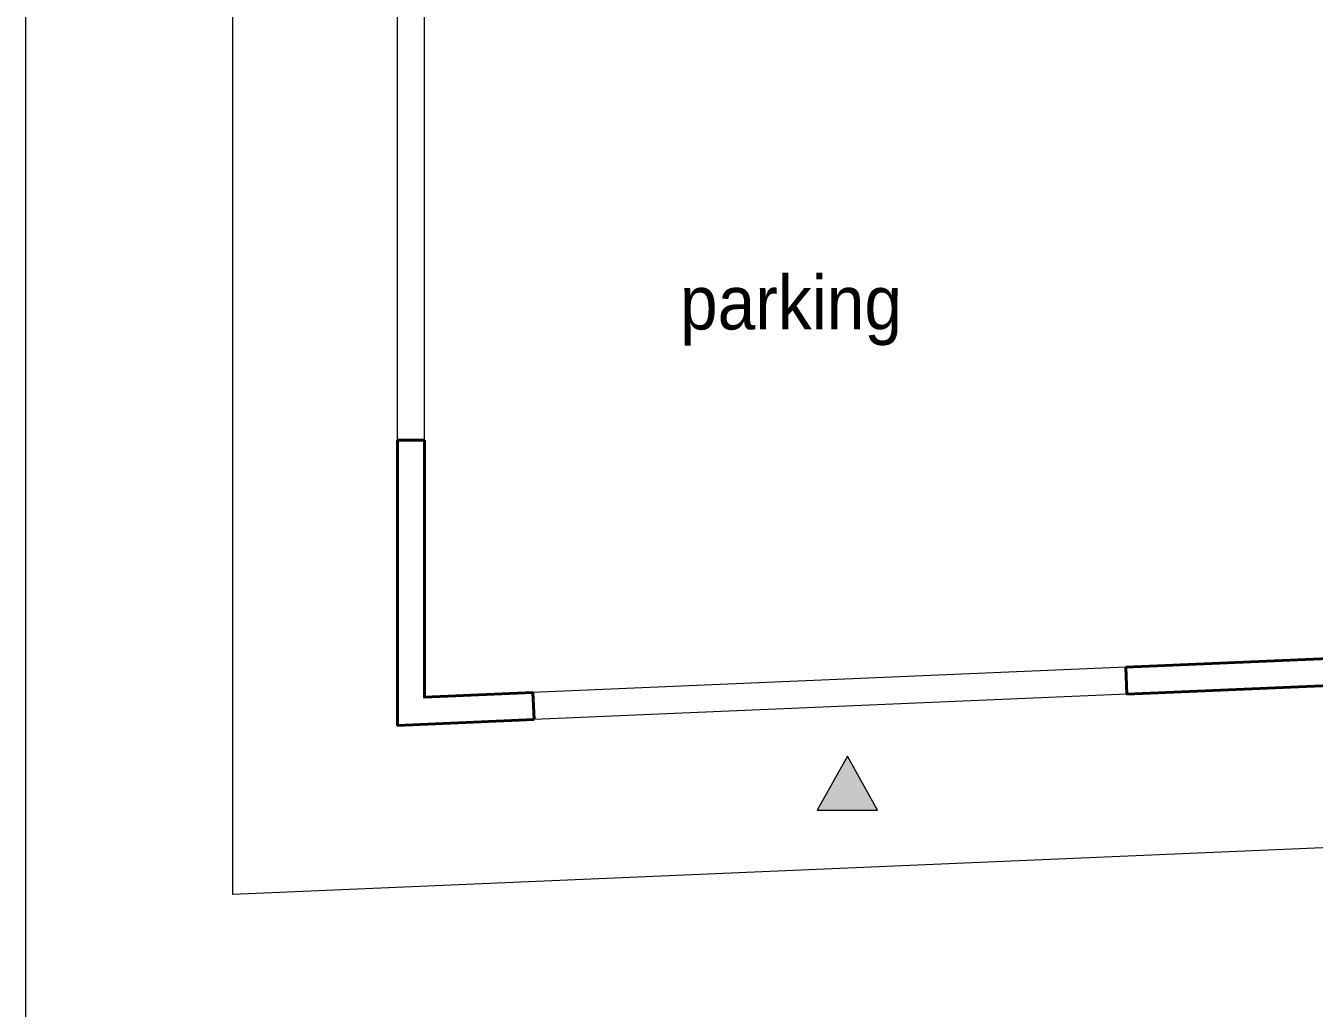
# Model space of a CAD drawing. Header units: millimetres. Extents: x 2810.5 to 2848.4, y 1624.4 to 1676.1.
# Drawn here: x 2810.49 to 2818.52, y 1657.78 to 1663.91 of the extents above; entities that cross this region are included whole.
import ezdxf

# ---------------------------------------------------------------- set-up
doc = ezdxf.new("R2010")
doc.units = ezdxf.units.MM
for name, color, linetype, lineweight in [('MURATURA_section_wall', 7, 'Continuous', 40), ('PROIEZIONI_finissime_fine lines', 251, 'Continuous', 9), ('PROIEZIONI_projections', 145, 'Continuous', 13), ('QUOTE_shares', 252, 'Continuous', 18)]:
    doc.layers.add(name, color=color, linetype=linetype, lineweight=lineweight)
doc.styles.get("Standard").update_dxf_attribs({"font": 'arial.ttf'})

msp = doc.modelspace()

# ---------------------------------------------------------------- hatches: boundary and pattern name
at = {"layer": 'PROIEZIONI_projections'}
h = msp.add_hatch(color=256, dxfattribs=at)
h.dxf.hatch_style = 1
h.paths.add_polyline_path([(2815.6121, 1659.3545), (2815.4239, 1659.0187), (2815.8003, 1659.0187)])

# ---------------------------------------------------------------- linework, layer by layer
at = {"layer": 'MURATURA_section_wall'}
for p, q in [((2812.8054, 1661.3259), (2812.9729, 1661.3259)), ((2817.3483, 1659.9092), (2817.3555, 1659.7418)), ((2813.6497, 1659.7507), (2813.6569, 1659.5833))]:
    msp.add_line(p, q, dxfattribs=at)
for points in [[(2813.6569, 1659.5833), (2812.8054, 1659.5468), (2812.8054, 1661.3259)], [(2813.6497, 1659.7507), (2812.9729, 1659.7217), (2812.9729, 1661.3259)], [(2819.3971, 1659.9969), (2817.3483, 1659.9092)], [(2819.4043, 1659.8296), (2817.3555, 1659.7418)]]:
    msp.add_lwpolyline(points, dxfattribs=at)
at = {"layer": 'PROIEZIONI_finissime_fine lines'}
for points in [[(2810.4861, 1674.749), (2848.3882, 1674.749), (2848.3882, 1631.8701), (2810.4861, 1631.8701)], [(2811.7786, 1658.4914), (2811.7786, 1672.0177), (2831.8717, 1670.5762), (2831.6399, 1659.3424)]]:
    msp.add_lwpolyline(points, close=True, dxfattribs=at)
at = {"layer": 'PROIEZIONI_projections'}
for points in [[(2812.8054, 1661.3259), (2812.8054, 1665.0795)], [(2812.9729, 1661.3259), (2812.9729, 1665.0795)], [(2817.3483, 1659.9092), (2813.6497, 1659.7507)], [(2817.3555, 1659.7418), (2813.6569, 1659.5833)]]:
    msp.add_lwpolyline(points, dxfattribs=at)
msp.add_lwpolyline([(2815.6121, 1659.3545), (2815.4239, 1659.0187), (2815.8003, 1659.0187)], close=True, dxfattribs=at)

# ---------------------------------------------------------------- texts
at = {"layer": 'QUOTE_shares', "insert": (2814.7751, 1662.3521), "char_height": 0.336, "attachment_point": 1}
msp.add_mtext_dynamic_manual_height_columns('\\pi-0.20742;{\\W0.9;parking}', width=0.9146, gutter_width=12.5, heights=[0], dxfattribs=at)

doc.saveas('drawing.dxf')
